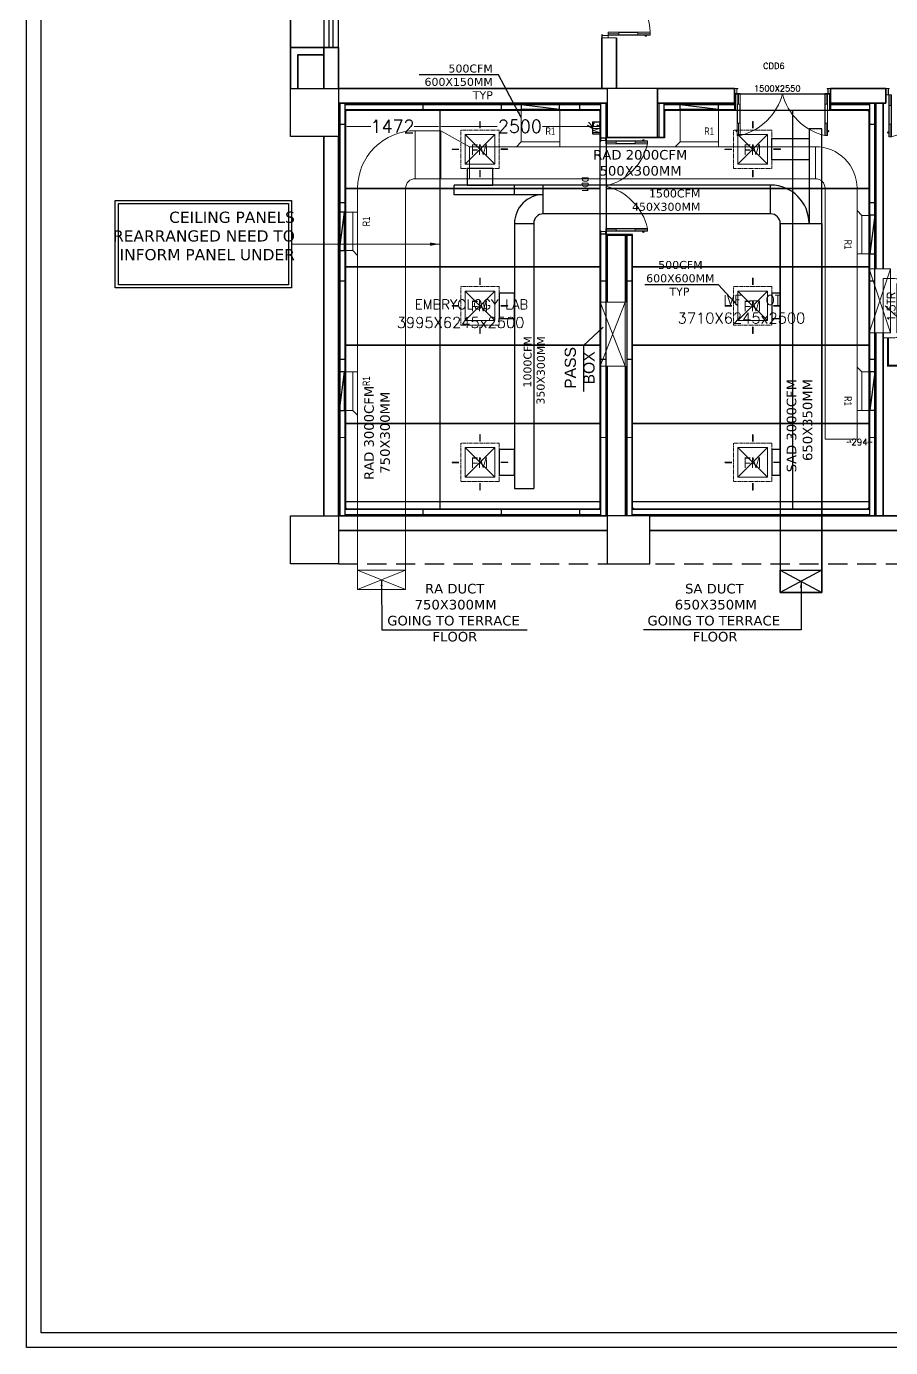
# Model space of a CAD drawing. Extents: x 3550807 to 4078732, y -628171 to -515859.
# Drawn here: x 3926352 to 3939848, y -551399 to -530760 of the extents above; entities that cross this region are included whole.
import ezdxf
from ezdxf.enums import TextEntityAlignment as Align

# ---------------------------------------------------------------- set-up
doc = ezdxf.new("R2010")
doc.units = 0
doc.header["$LTSCALE"] = 6
doc.header["$MEASUREMENT"] = 0
doc.linetypes.add('DASHED', pattern=[0.75, 0.5, -0.25])
doc.linetypes.add('HIDDEN', pattern=[0.375, 0.25, -0.125])
doc.layers.get('0').update_dxf_attribs({"linetype": 'CONTINUOUS'})
doc.layers.get('Defpoints').update_dxf_attribs({"linetype": 'CONTINUOUS'})
for name, color, linetype, lineweight in [('0 Room description', 6, 'CONTINUOUS', 5), ('0 Room Dimensions', 7, 'CONTINUOUS', 0), ('1200 Door', 144, 'CONTINUOUS', 5), ('Ahlada 50mm Ceiling Panels', 191, 'CONTINUOUS', 0), ('Ahlada Coving', 3, 'CONTINUOUS', 0), ('C-Section', 3, 'CONTINUOUS', 9), ('Double Leaf Door', 4, 'CONTINUOUS', 18), ('MEP_HVAC_RA_DUCT', 1, 'CONTINUOUS', 9), ('MEP_HVAC_RA_RAISERS', 3, 'CONTINUOUS', 0), ('Partition-80WP', 7, 'CONTINUOUS', 5), ('Supply Diffusers', 3, 'CONTINUOUS', 0), ('WALL', 10, 'CONTINUOUS', 35), ('WIN', 151, 'CONTINUOUS', 9)]:
    doc.layers.add(name, color=color, linetype=linetype, lineweight=lineweight)
for name, color, linetype in [('80 mm Wall', 5, 'CONTINUOUS'), ('Chajja', 7, 'CONTINUOUS'), ('COL', 5, 'CONTINUOUS'), ('DIM', 7, 'CONTINUOUS'), ('ELE-3M UPS P.SB', 3, 'CONTINUOUS'), ('HVAC_HI-WALL_1.5TR', 5, 'CONTINUOUS'), ('L -  ANGLE', 3, 'CONTINUOUS'), ('MEP_HVAC_DRAIN_PIPE', 7, 'CONTINUOUS'), ('MEP_HVAC_SUPPLY_AIR_DUCT', 3, 'CONTINUOUS'), ('MEP_HVAC_SUPPLY_DIFFUSER', 5, 'CONTINUOUS'), ('MEP_HVAC_TEXT', 7, 'CONTINUOUS'), ('walls', 1, 'CONTINUOUS'), ('Window', 161, 'CONTINUOUS')]:
    doc.layers.add(name, color=color, linetype=linetype)
doc.styles.add('ARIAL', font='arial.ttf')
doc.styles.add('ARIEL', font='sanss___.ttf', dxfattribs={"width": 0.75})
doc.styles.add('ROMAN', font='arial.ttf', dxfattribs={"width": 0.8})
doc.styles.add('ROMANS', font='romans.shx')
doc.styles.add('SIMPLEX', font='SIMPLEX')
doc.styles.get("Standard").update_dxf_attribs({"font": 'SIMPLEX'})
doc.styles.add('VERDANA', font='verdana.ttf')
doc.dimstyles.new('AEPL1', dxfattribs={"dimtxt": 100, "dimasz": 25, "dimexe": 1.25, "dimexo": 50, "dimtad": 0, "dimdec": 0, "dimtxsty": 'ROMANS', "dimcen": 2.5, "dimclrd": 250, "dimclre": 250, "dimadec": 0, "dimazin": 0, "dimtfac": 1, "dimtdec": 0, "dimtmove": 0, "dimatfit": 3, "dimfxl": 0, "dimlwd": 0, "dimlwe": 0, "dimarcsym": 0})
doc.dimstyles.new('TEXT', dxfattribs={"dimscale": 0, "dimtxt": 500, "dimasz": 100, "dimexe": 75, "dimexo": 100, "dimgap": 50, "dimtad": 0, "dimdec": 0, "dimzin": 0, "dimdsep": 46, "dimtxsty": 'ARIAL', "dimblk": 'OBLIQUE', "dimcen": 0.09, "dimdle": 100, "dimclrd": 256, "dimclre": 256, "dimclrt": 6, "dimadec": 0, "dimazin": 0, "dimtfac": 1, "dimtdec": 0, "dimtofl": 0, "dimtmove": 2, "dimatfit": 3, "dimfxl": 0, "dimfrac": 2, "dimtolj": 1, "dimtzin": 0, "dimarcsym": 0})

# ---------------------------------------------------------------- blocks, each defined once
blk = doc.blocks.new('_Oblique')
at = {"color": 0, "linetype": 'ByBlock', "lineweight": -2}
blk.add_line((-0.5, -0.5), (0.5, 0.5), dxfattribs=at)
blk = doc.blocks.new('1500x80')
at = {"layer": 'Double Leaf Door'}
for points in [[(99336, -25418), (99341, -25418), (99341, -25121), (99336, -25121)], [(99380, -25121), (99375, -25121), (99375, -25418), (99380, -25418)], [(100704, -25121), (100709, -25121), (100709, -25418), (100704, -25418)], [(100748, -25418), (100743, -25418), (100743, -25121), (100748, -25121)]]:
    blk.add_hatch(color=6, dxfattribs=at).paths.add_polyline_path(points)
at = {"layer": 'Double Leaf Door', "color": 8}
for p, q in [((99336, -25582), (99336, -24928)), ((99336, -24928), (99380, -24928)), ((99358, -25121), (99358, -24928)), ((99380, -24928), (99380, -25582)), ((100748, -24928), (100704, -24928)), ((100704, -24928), (100704, -25582)), ((100726, -25121), (100726, -24928)), ((100748, -25582), (100748, -24928)), ((99322, -24985), (99322, -25003)), ((99336, -24983), (99324, -24983)), ((99324, -25005), (99336, -25005)), ((99336, -24983), (99336, -25005)), ((100748, -24983), (100760, -24983)), ((100748, -24983), (100748, -25005)), ((100760, -25005), (100748, -25005)), ((100762, -24985), (100762, -25003)), ((99292, -25582), (99292, -25662)), ((99332, -25582), (99292, -25582)), ((99294, -25584), (99294, -25660)), ((99330, -25584), (99294, -25584)), ((99330, -25659), (99330, -25584)), ((99332, -25657), (99332, -25582)), ((99380, -25582), (99336, -25582)), ((99358, -25582), (99358, -25418)), ((100704, -25582), (100748, -25582)), ((100726, -25582), (100726, -25418)), ((100752, -25657), (100752, -25582)), ((100752, -25582), (100792, -25582)), ((100754, -25659), (100754, -25584)), ((100754, -25584), (100790, -25584)), ((100790, -25584), (100790, -25660)), ((100792, -25582), (100792, -25662)), ((99292, -25662), (99332, -25662)), ((99294, -25660), (99332, -25660)), ((99342, -25659), (99330, -25659)), ((99344, -25657), (99332, -25657)), ((99332, -25660), (99342, -25660)), ((99332, -25662), (99344, -25662)), ((99342, -25660), (99342, -25659)), ((99344, -25662), (99344, -25657)), ((100740, -25662), (100740, -25657)), ((100740, -25657), (100752, -25657)), ((100752, -25662), (100740, -25662)), ((100742, -25660), (100742, -25659)), ((100742, -25659), (100754, -25659)), ((100752, -25660), (100742, -25660)), ((100790, -25660), (100752, -25660)), ((100792, -25662), (100752, -25662))]:
    blk.add_line(p, q, dxfattribs=at)
at = {"layer": 'Double Leaf Door', "color": 6}
for p, q in [((99380, -25121), (99336, -25121)), ((99336, -25121), (99336, -25418)), ((99341, -25418), (99341, -25121)), ((99375, -25418), (99375, -25121)), ((99380, -25418), (99380, -25121)), ((100704, -25418), (100704, -25121)), ((100704, -25121), (100748, -25121)), ((100709, -25418), (100709, -25121)), ((100743, -25418), (100743, -25121)), ((100748, -25121), (100748, -25418)), ((99336, -25418), (99380, -25418)), ((100748, -25418), (100704, -25418))]:
    blk.add_line(p, q, dxfattribs=at)
at = {"layer": 'Double Leaf Door', "color": 6, "ltscale": 100}
for p, q in [((99375, -25121), (99375, -25418)), ((100709, -25121), (100709, -25418))]:
    blk.add_line(p, q, dxfattribs=at)
at = {"layer": 'Double Leaf Door', "color": 6}
for points in [[(99336, -25121), (99336, -25418), (99341, -25418), (99341, -25121), (99336, -25121)], [(99380, -25121), (99380, -25418), (99375, -25418), (99375, -25121), (99380, -25121)], [(100704, -25121), (100704, -25418), (100709, -25418), (100709, -25121), (100704, -25121)], [(100748, -25121), (100748, -25418), (100743, -25418), (100743, -25121), (100748, -25121)]]:
    blk.add_lwpolyline(points, dxfattribs=at)
at = {"layer": 'Double Leaf Door', "ltscale": 5000}
for points in [[(99336, -25121), (99336, -25418), (99341, -25418), (99341, -25121), (99336, -25121)], [(100748, -25121), (100748, -25418), (100743, -25418), (100743, -25121), (100748, -25121)]]:
    blk.add_lwpolyline(points, dxfattribs=at)
at = {"layer": 'Double Leaf Door', "color": 8}
for centre, radius, start, end in [((99176, -25796), 892, 13.906, 76.7864), ((100908, -25796), 892, 103.2136, 166.094), ((99322, -24994), 3.72, 90, 270), ((99324, -24985), 1.98, 90, 180), ((99324, -25003), 1.98, 180, 270), ((100760, -24985), 1.98, 0, 90), ((100760, -25003), 1.98, 270, 0), ((100762, -24994), 3.72, 270, 90)]:
    blk.add_arc(centre, radius, start, end, dxfattribs=at)
blk = doc.blocks.new('1500x2100x100 DD')
at = {"layer": 'Double Leaf Door'}
for points in [[(49, 264), (54, 264), (54, 560), (49, 560)], [(93, 560), (88, 560), (88, 264), (93, 264)], [(1407, 560), (1412, 560), (1412, 264), (1407, 264)], [(1451, 264), (1446, 264), (1446, 560), (1451, 560)]]:
    blk.add_hatch(color=6, dxfattribs=at).paths.add_polyline_path(points)
at = {"layer": 'Double Leaf Door', "color": 8}
for p, q in [((35, 697), (35, 679)), ((49, 699), (37, 699)), ((37, 677), (49, 677)), ((49, 100), (49, 754)), ((49, 754), (93, 754)), ((49, 699), (49, 677)), ((71, 560), (71, 754)), ((93, 754), (93, 100)), ((1451, 754), (1407, 754)), ((1407, 754), (1407, 100)), ((1429, 560), (1429, 754)), ((1451, 100), (1451, 754)), ((1451, 699), (1463, 699)), ((1451, 699), (1451, 677)), ((1463, 677), (1451, 677)), ((1465, 697), (1465, 679)), ((71, 100), (71, 264)), ((1429, 100), (1429, 264)), ((5, 100), (5, 0)), ((45, 100), (5, 100)), ((5, 0), (45, 0)), ((7, 98), (7, 2)), ((43, 98), (7, 98)), ((7, 2), (45, 2)), ((43, 3), (43, 98)), ((55, 3), (43, 3)), ((45, 5), (45, 100)), ((57, 5), (45, 5)), ((45, 2), (55, 2)), ((45, 0), (57, 0)), ((93, 100), (49, 100)), ((55, 2), (55, 3)), ((57, 0), (57, 5)), ((1407, 100), (1451, 100)), ((1443, 0), (1443, 5)), ((1443, 5), (1455, 5)), ((1455, 0), (1443, 0)), ((1445, 2), (1445, 3)), ((1445, 3), (1457, 3)), ((1455, 2), (1445, 2)), ((1455, 5), (1455, 100)), ((1455, 100), (1495, 100)), ((1493, 2), (1455, 2)), ((1495, 0), (1455, 0)), ((1457, 3), (1457, 98)), ((1457, 98), (1493, 98)), ((1493, 98), (1493, 2)), ((1495, 100), (1495, 0))]:
    blk.add_line(p, q, dxfattribs=at)
at = {"layer": 'Double Leaf Door', "color": 6}
for p, q in [((93, 560), (49, 560)), ((49, 560), (49, 264)), ((54, 264), (54, 560)), ((88, 264), (88, 560)), ((93, 264), (93, 560)), ((1407, 264), (1407, 560)), ((1407, 560), (1451, 560)), ((1412, 264), (1412, 560)), ((1446, 264), (1446, 560)), ((1451, 560), (1451, 264)), ((49, 264), (93, 264)), ((1451, 264), (1407, 264))]:
    blk.add_line(p, q, dxfattribs=at)
at = {"layer": 'Double Leaf Door', "color": 6, "ltscale": 100}
for p, q in [((88, 560), (88, 264)), ((1412, 560), (1412, 264))]:
    blk.add_line(p, q, dxfattribs=at)
at = {"layer": 'Double Leaf Door', "color": 6}
for points in [[(49, 560), (49, 264), (54, 264), (54, 560), (49, 560)], [(93, 560), (93, 264), (88, 264), (88, 560), (93, 560)], [(1407, 560), (1407, 264), (1412, 264), (1412, 560), (1407, 560)], [(1451, 560), (1451, 264), (1446, 264), (1446, 560), (1451, 560)]]:
    blk.add_lwpolyline(points, dxfattribs=at)
at = {"layer": 'Double Leaf Door', "ltscale": 5000}
for points in [[(49, 560), (49, 264), (54, 264), (54, 560), (49, 560)], [(1451, 560), (1451, 264), (1446, 264), (1446, 560), (1451, 560)]]:
    blk.add_lwpolyline(points, dxfattribs=at)
at = {"layer": 'Double Leaf Door', "color": 8}
for centre, radius, start, end in [((35, 688), 3.72, 90, 270), ((37, 697), 1.98, 90, 180), ((37, 679), 1.98, 180, 270), ((-111, -108), 886, 13.5745, 76.6836), ((1611, -108), 886, 103.3164, 166.4255), ((1463, 697), 1.98, 0, 90), ((1463, 679), 1.98, 270, 0), ((1465, 688), 3.72, 270, 90)]:
    blk.add_arc(centre, radius, start, end, dxfattribs=at)
blk = doc.blocks.new('1800x100')
at = {"layer": 'Double Leaf Door'}
for points in [[(101628, -31395), (101633, -31395), (101633, -31098), (101628, -31098)], [(101672, -31098), (101667, -31098), (101667, -31395), (101672, -31395)], [(103256, -31098), (103261, -31098), (103261, -31395), (103256, -31395)], [(103300, -31395), (103295, -31395), (103295, -31098), (103300, -31098)]]:
    blk.add_hatch(color=6, dxfattribs=at).paths.add_polyline_path(points)
at = {"layer": 'Double Leaf Door', "color": 8}
for p, q in [((101628, -31558), (101628, -30904)), ((101628, -30904), (101672, -30904)), ((101650, -31098), (101650, -30904)), ((101672, -30904), (101672, -31558)), ((103300, -30904), (103256, -30904)), ((103256, -30904), (103256, -31558)), ((103278, -31098), (103278, -30904)), ((103300, -31558), (103300, -30904)), ((101613, -30962), (101613, -30980)), ((101628, -30960), (101615, -30960)), ((101615, -30982), (101628, -30982)), ((101628, -30960), (101628, -30982)), ((103300, -30960), (103312, -30960)), ((103300, -30960), (103300, -30982)), ((103312, -30982), (103300, -30982)), ((103314, -30962), (103314, -30980)), ((101584, -31558), (101584, -31658)), ((101624, -31558), (101584, -31558)), ((101586, -31560), (101586, -31656)), ((101622, -31560), (101586, -31560)), ((101622, -31655), (101622, -31560)), ((101624, -31654), (101624, -31558)), ((101672, -31558), (101628, -31558)), ((101650, -31558), (101650, -31395)), ((103256, -31558), (103300, -31558)), ((103278, -31558), (103278, -31395)), ((103304, -31654), (103304, -31558)), ((103304, -31558), (103344, -31558)), ((103306, -31655), (103306, -31560)), ((103306, -31560), (103342, -31560)), ((103342, -31560), (103342, -31656)), ((103344, -31558), (103344, -31658)), ((101584, -31658), (101624, -31658)), ((101586, -31656), (101624, -31656)), ((101634, -31655), (101622, -31655)), ((101636, -31654), (101624, -31654)), ((101624, -31656), (101634, -31656)), ((101624, -31658), (101636, -31658)), ((101634, -31656), (101634, -31655)), ((101636, -31658), (101636, -31654)), ((103292, -31658), (103292, -31654)), ((103292, -31654), (103304, -31654)), ((103304, -31658), (103292, -31658)), ((103294, -31656), (103294, -31655)), ((103294, -31655), (103306, -31655)), ((103304, -31656), (103294, -31656)), ((103342, -31656), (103304, -31656)), ((103344, -31658), (103304, -31658))]:
    blk.add_line(p, q, dxfattribs=at)
at = {"layer": 'Double Leaf Door', "color": 6}
for p, q in [((101672, -31098), (101628, -31098)), ((101628, -31098), (101628, -31395)), ((101633, -31395), (101633, -31098)), ((101667, -31395), (101667, -31098)), ((101672, -31395), (101672, -31098)), ((103256, -31395), (103256, -31098)), ((103256, -31098), (103300, -31098)), ((103261, -31395), (103261, -31098)), ((103295, -31395), (103295, -31098)), ((103300, -31098), (103300, -31395)), ((101628, -31395), (101672, -31395)), ((103300, -31395), (103256, -31395))]:
    blk.add_line(p, q, dxfattribs=at)
at = {"layer": 'Double Leaf Door', "color": 6, "ltscale": 100}
for p, q in [((101667, -31098), (101667, -31395)), ((103261, -31098), (103261, -31395))]:
    blk.add_line(p, q, dxfattribs=at)
at = {"layer": 'Double Leaf Door', "color": 6}
for points in [[(101628, -31098), (101628, -31395), (101633, -31395), (101633, -31098), (101628, -31098)], [(101672, -31098), (101672, -31395), (101667, -31395), (101667, -31098), (101672, -31098)], [(103256, -31098), (103256, -31395), (103261, -31395), (103261, -31098), (103256, -31098)], [(103300, -31098), (103300, -31395), (103295, -31395), (103295, -31098), (103300, -31098)]]:
    blk.add_lwpolyline(points, dxfattribs=at)
at = {"layer": 'Double Leaf Door', "ltscale": 5000}
for points in [[(101628, -31098), (101628, -31395), (101633, -31395), (101633, -31098), (101628, -31098)], [(103300, -31098), (103300, -31395), (103295, -31395), (103295, -31098), (103300, -31098)]]:
    blk.add_lwpolyline(points, dxfattribs=at)
at = {"layer": 'Double Leaf Door', "color": 8}
for centre, radius, start, end in [((101602, -31796), 894, 15.3848, 85.5115), ((103269, -31727), 822, 90.8957, 168.2081), ((101613, -30971), 3.72, 90, 270), ((101615, -30962), 1.98, 90, 180), ((101615, -30980), 1.98, 180, 270), ((103312, -30962), 1.98, 0, 90), ((103312, -30980), 1.98, 270, 0), ((103314, -30971), 3.72, 270, 90)]:
    blk.add_arc(centre, radius, start, end, dxfattribs=at)
blk = doc.blocks.new('A010004 Mezz.F. Layout Plan$0$b & c')
at = {"layer": 'Ahlada Coving', "color": 3}
for p, q in [((-4, 41), (-6, 42)), ((-3, 8), (-4, 8)), ((-4, 8), (-3, 6)), ((5, 15), (-3, 8)), ((-3, 6), (6, 14)), ((9, 11), (0, 3)), ((0, 3), (2, 2)), ((2, 3), (10, 11)), ((2, 2), (2, 3)), ((37, 0), (35, 2))]:
    blk.add_line(p, q, dxfattribs=at)
blk.add_lwpolyline([(-6, 31), (-6, 6), (0, 0), (25, 0), (23, 2), (13, 2), (4, 4), (4, 2), (1, 2), (-4, 6), (-4, 9), (-1, 9), (-4, 19), (-4, 28), (-6, 31)], dxfattribs=at)
for radius, start, end in [(44, 181.9548, 220.5976), (42.5, 184.1661, 265.906), (44, 222.2286, 227.7746), (44, 229.4056, 268.1119)]:
    blk.add_arc((38, 44), radius, start, end, dxfattribs=at)
blk = doc.blocks.new('C-Section 30x51x30')
at = {"layer": 'C-Section', "ltscale": 0.1}
for p, q in [((-2169654, 1002325), (-2169653, 1002325)), ((-2169654, 1002294), (-2169654, 1002325)), ((-2168749, 1002294), (-2169654, 1002294)), ((-2169653, 1002325), (-2169653, 1002295)), ((-2169653, 1002295), (-2168750, 1002295)), ((-2168750, 1002295), (-2168750, 1002325)), ((-2168750, 1002325), (-2168749, 1002325)), ((-2168749, 1002325), (-2168749, 1002294))]:
    blk.add_line(p, q, dxfattribs=at)
blk = doc.blocks.new('C SECTION')
at = {"layer": 'C-Section'}
for p, q in [((3564373, -608564), (3564778, -608564)), ((3564373, -608564), (3564373, -608595)), ((3564373, -608595), (3564374, -608595)), ((3564374, -608565), (3564777, -608565)), ((3564374, -608565), (3564374, -608595)), ((3564777, -608565), (3564777, -608595)), ((3564777, -608595), (3564778, -608595)), ((3564778, -608564), (3564778, -608595))]:
    blk.add_line(p, q, dxfattribs=at)
blk = doc.blocks.new('L- ANGLE')
at = {"layer": 'L -  ANGLE'}
for p, q in [((3565752, -606801), (3565752, -607110)), ((3565752, -606801), (3565753, -606801)), ((3565753, -606801), (3565753, -607111)), ((3565752, -607110), (3565723, -607110)), ((3565723, -607110), (3565723, -607111)), ((3565753, -607111), (3565723, -607111))]:
    blk.add_line(p, q, dxfattribs=at)
blk = doc.blocks.new('*D168')
at = {"color": 250, "linetype": 'ByBlock', "lineweight": 0, "transparency": 16777216}
for p, q in [((-27435, 5513), (-27435, 5561)), ((-25963, 5513), (-25963, 5561))]:
    blk.add_line(p, q, dxfattribs=at)
at = {"color": 8, "linetype": 'ByBlock', "lineweight": 0, "transparency": 16777216}
for p, q in [((-27410, 5563), (-27038, 5563)), ((-25988, 5563), (-26360, 5563))]:
    blk.add_line(p, q, dxfattribs=at)
at = {"color": 8, "linetype": 'ByBlock', "transparency": 16777216}
for points in [[(-27410, 5567), (-27410, 5558), (-27435, 5563)], [(-25988, 5567), (-25988, 5558), (-25963, 5563)]]:
    blk.add_solid(points, dxfattribs=at)
at = {"layer": 'Defpoints', "color": 0, "linetype": 'ByBlock', "transparency": 16777216}
for p in [(-27435, 5563), (-25963, 5563), (-25963, 5563)]:
    blk.add_point(p, dxfattribs=at)
at = {"color": 0, "linetype": 'ByBlock', "transparency": 16777216, "insert": (-26699, 5563), "char_height": 100, "attachment_point": 5, "style": 'ROMANS'}
blk.add_mtext('{\\H2x;1472}', dxfattribs=at)
blk = doc.blocks.new('*D169')
at = {"color": 250, "linetype": 'ByBlock', "lineweight": 0, "transparency": 16777216}
for p, q in [((-25960, 5613), (-25960, 5564)), ((-23460, 5613), (-23460, 5564))]:
    blk.add_line(p, q, dxfattribs=at)
at = {"color": 8, "linetype": 'ByBlock', "lineweight": 0, "transparency": 16777216}
for p, q in [((-25935, 5563), (-25063, 5563)), ((-23485, 5563), (-24357, 5563))]:
    blk.add_line(p, q, dxfattribs=at)
at = {"color": 8, "linetype": 'ByBlock', "transparency": 16777216}
for points in [[(-25935, 5567), (-25935, 5559), (-25960, 5563)], [(-23485, 5567), (-23485, 5559), (-23460, 5563)]]:
    blk.add_solid(points, dxfattribs=at)
at = {"layer": 'Defpoints', "color": 0, "linetype": 'ByBlock', "transparency": 16777216}
for p in [(-25960, 5563), (-23460, 5563), (-23460, 5563)]:
    blk.add_point(p, dxfattribs=at)
at = {"color": 0, "linetype": 'ByBlock', "transparency": 16777216, "insert": (-24710, 5563), "char_height": 100, "attachment_point": 5, "style": 'ROMANS'}
blk.add_mtext('{\\H2x;2500}', dxfattribs=at)
blk = doc.blocks.new('FM3')
at = {"layer": 'Supply Diffusers'}
for p, q in [((235, -235), (-235, 235)), ((-235, -235), (235, 235))]:
    blk.add_line(p, q, dxfattribs=at)
at = {"layer": 'Supply Diffusers', "color": 7}
for points in [[(1, 451, 0, 150, 0), (1, 391, 25, 25, 0), (1, 330, 25, 25, 0)], [(-451, -1, 0, 150, 0), (-391, -1, 25, 25, 0), (-330, -1, 25, 25, 0)], [(451, 1, 0, 150, 0), (390, 1, 25, 25, 0), (330, 1, 25, 25, 0)], [(1, -451, 0, 150, 0), (1, -390, 25, 25, 0), (1, -330, 25, 25, 0)]]:
    blk.add_lwpolyline(points, format="xyseb", dxfattribs=at)
at = {"layer": 'Supply Diffusers', "linetype": 'DASHED', "ltscale": 5}
blk.add_lwpolyline([(-305, -305), (305, -305), (305, 305), (-305, 305)], close=True, dxfattribs=at)
at = {"layer": 'Supply Diffusers'}
blk.add_lwpolyline([(-235, -235), (235, -235), (235, 235), (-235, 235)], close=True, dxfattribs=at)
at = {"layer": 'Supply Diffusers', "style": 'ROMAN', "width": 0.8}
blk.add_text('FM', height=170, dxfattribs=at).set_placement((-144, -90))
blk = doc.blocks.new('SA DIFFUSER 600X600MM')
at = {"layer": 'Supply Diffusers', "color": 1, "xscale": 0.9836065573758823, "yscale": 0.9836065573758823, "zscale": 0.9836065573758823}
blk.add_blockref('FM3', (1302830, -127949, 14385), dxfattribs=at)
blk = doc.blocks.new('RAISER 400X400MM')
at = {"layer": 'MEP_HVAC_RA_RAISERS', "lineweight": 25}
blk.add_line((2003785, 80177), (2004185, 80127), dxfattribs=at)
blk.add_lwpolyline([(2004185, 80177), (2003785, 80177), (2003785, 80127), (2004185, 80127)], close=True, dxfattribs=at)
blk.add_lwpolyline([(2003985, 80106, 0, 44.3, 0), (2003985, 80054, 0, 0, 0), (2003985, 79970, 0, 0, 0), (2004052, 79970, 0, 0, 0), (2003869, 79927, 0, 0, 0), (2003970, 79927, 0, 0, 0), (2003970, 79863, 0, 0, 0)], format="xyseb", dxfattribs=at)
at = {"layer": 'MEP_HVAC_RA_RAISERS', "lineweight": 25, "insert": (2004038, 79937), "char_height": 75, "width": 116.1, "attachment_point": 1, "style": 'ARIEL'}
blk.add_mtext('R1', dxfattribs=at)
blk = doc.blocks.new('3M UPS SB')
at = {"layer": 'ELE-3M UPS P.SB', "color": 3}
for p, q in [((-134, 160), (-69, 265)), ((-240, 160), (-240, 0)), ((0, 160), (-240, 160)), ((-88, 160), (-3, 245)), ((0, 160), (0, 0))]:
    blk.add_line(p, q, dxfattribs=at)
blk.add_text('3M', height=120, rotation=180, dxfattribs=at).set_placement((-6, 143))
blk = doc.blocks.new('*D166')
at = {"layer": 'Defpoints', "color": 0, "linetype": 'ByBlock', "transparency": 16777216}
for p in [(3939216, -537271), (3939509, -537254), (3939509, -537271)]:
    blk.add_point(p, dxfattribs=at)
at = {"layer": 'L -  ANGLE', "color": 250, "linetype": 'ByBlock', "lineweight": 0, "transparency": 16777216}
for p, q in [((3939216, -537221), (3939216, -537253)), ((3939509, -537221), (3939509, -537253)), ((3939191, -537254), (3939166, -537254)), ((3939216, -537254), (3939231, -537254)), ((3939509, -537254), (3939494, -537254)), ((3939534, -537254), (3939559, -537254))]:
    blk.add_line(p, q, dxfattribs=at)
at = {"layer": 'L -  ANGLE', "color": 250, "linetype": 'ByBlock', "transparency": 16777216}
for points in [[(3939191, -537258), (3939191, -537250), (3939216, -537254)], [(3939534, -537250), (3939534, -537258), (3939509, -537254)]]:
    blk.add_solid(points, dxfattribs=at)
at = {"layer": 'L -  ANGLE', "color": 0, "linetype": 'ByBlock', "transparency": 16777216, "insert": (3939363, -537254), "char_height": 100, "attachment_point": 5, "style": 'ROMANS'}
blk.add_mtext('294', dxfattribs=at)
blk = doc.blocks.new('HI WALL SPLIT AC UNIT 1.5TR')
at = {"layer": 'HVAC_HI-WALL_1.5TR', "color": 5, "lineweight": 5}
for p, q in [((1295076, -129963), (1295847, -129963)), ((1294997, -130221), (1294997, -130042)), ((1294997, -130221), (1295926, -130221)), ((1295926, -130221), (1295926, -130042))]:
    blk.add_line(p, q, dxfattribs=at)
at = {"layer": 'HVAC_HI-WALL_1.5TR', "color": 8, "lineweight": 5}
for p, q in [((1295076, -129970), (1295847, -129970)), ((1295076, -129979), (1295847, -129979)), ((1295076, -129988), (1295847, -129988)), ((1295076, -130000), (1295847, -130000)), ((1295076, -130009), (1295847, -130009))]:
    blk.add_line(p, q, dxfattribs=at)
at = {"layer": 'HVAC_HI-WALL_1.5TR', "color": 7, "lineweight": 5}
for p, q in [((1295285, -129882), (1295363, -129952)), ((1295595, -129882), (1295517, -129952))]:
    blk.add_line(p, q, dxfattribs=at)
at = {"layer": 'HVAC_HI-WALL_1.5TR', "color": 5, "lineweight": 5}
for centre, start, end in [((1295076, -130042), 90, 180), ((1295847, -130042), 0, 90)]:
    blk.add_arc(centre, 78.8, start, end, dxfattribs=at)
at = {"layer": 'HVAC_HI-WALL_1.5TR', "color": 7, "lineweight": 5}
for points in [[(1295304, -129864), (1295266, -129901), (1295176, -129769)], [(1295576, -129864), (1295614, -129901), (1295704, -129769)]]:
    blk.add_solid(points, dxfattribs=at)
blk = doc.blocks.new('1232')
at = {"layer": '80 mm Wall', "ltscale": 500}
for p, q in [((-27525, 5925.2), (-27525, -519.8)), ((-27445, 5925.2), (-27445, -519.8)), ((-27445, 5905.2), (-23450, 5905.2)), ((-27445, 5825.2), (-23450, 5825.2)), ((-23450, 5925.2), (-23450, 5380.2)), ((-23370, 5925.2), (-23370, 5380.2)), ((-22540, 5925.2), (-22540, 5395.2)), ((-22460, 5925.2), (-22460, 5395.2)), ((-22460, 5905.2), (-21360, 5905.2)), ((-22460, 5825.2), (-21360, 5825.2)), ((-21360, 5905.2), (-21360, 5825.2)), ((-19860, 5905.2), (-19250, 5905.2)), ((-19860, 5825.2), (-19250, 5825.2)), ((-19250, 5925.2), (-19250, -519.8)), ((-19170, 5925.2), (-19170, -519.8)), ((-22540, 5395.2), (-22460, 5395.2)), ((-23450, 3880.2), (-23450, -519.8)), ((-23370, 3880.2), (-23370, -519.8)), ((-23040, 3865.2), (-23040, -519.8)), ((-22960, 3865.2), (-22960, -519.8)), ((-27445, -419.8), (-23450, -419.8)), ((-27445, -499.8), (-23450, -499.8)), ((-22960, -419.8), (-19250, -419.8)), ((-22960, -499.8), (-19250, -499.8))]:
    blk.add_line(p, q, dxfattribs=at)
at = {"layer": '80 mm Wall', "color": 8, "ltscale": 500}
for p, q in [((-19860, 5905.2), (-19860, 5825.2)), ((-23370, 5380.2), (-23450, 5380.2)), ((-23370, 3880.2), (-23450, 3880.2)), ((-23040, 3865.2), (-22960, 3865.2))]:
    blk.add_line(p, q, dxfattribs=at)
at = {"layer": 'Ahlada 50mm Ceiling Panels', "linetype": 'ByBlock', "lineweight": -2}
for p, q in [((-21350, 6065.2), (-21350, 5818.2)), ((-19870, 6065.2), (-21350, 6065.2)), ((-27435, 5815.2), (-23460, 5815.2)), ((-27435, 5815.2), (-27435, -409.8)), ((-25963, 5815.2), (-25963, -409.8)), ((-25960, 5815.2), (-25960, -409.8)), ((-23460, 5815.2), (-23460, -409.8)), ((-22450, 5815.2), (-19260, 5815.2)), ((-22450, 5815.2), (-22450, 5385.2)), ((-21350, 5818.2), (-19870, 5818.2)), ((-20450.5, -409.8), (-20450.5, 5815.2)), ((-20447.5, -409.8), (-20447.5, 5815.2)), ((-19260, 5815.2), (-19260, -409.8)), ((-22450, 5385.2), (-23360, 5385.2)), ((-27435, 4595.2), (-23460, 4595.2)), ((-27435, 4592.2), (-23460, 4592.2)), ((-23360, 4595.2), (-19260, 4595.2)), ((-23360, 4592.2), (-19260, 4592.2)), ((-22950, -409.8), (-22950, 3875.2)), ((-27435, 3372.2), (-23460, 3372.2)), ((-27435, 3369.2), (-23460, 3369.2)), ((-22950, 3372.2), (-19260, 3372.2)), ((-22950, 3369.2), (-19260, 3369.2)), ((-27435, 2149.2), (-23460, 2149.2)), ((-27435, 2146.2), (-23460, 2146.2)), ((-22950, 2149.2), (-19260, 2149.2)), ((-22950, 2146.2), (-19260, 2146.2)), ((-27435, 926.2), (-23460, 926.2)), ((-27435, 923.2), (-23460, 923.2)), ((-22950, 926.2), (-19260, 926.2)), ((-22950, 923.2), (-19260, 923.2)), ((-27435, -296.8), (-23460, -296.8)), ((-27435, -299.8), (-23460, -299.8)), ((-27435, -409.8), (-23460, -409.8)), ((-22950, -296.8), (-19260, -296.8)), ((-22950, -299.8), (-19260, -299.8)), ((-22950, -409.8), (-19260, -409.8))]:
    blk.add_line(p, q, dxfattribs=at)
at = {"layer": 'Ahlada 50mm Ceiling Panels', "color": 8, "linetype": 'ByBlock', "lineweight": -2}
for p, q in [((-19870, 5818.2), (-19870, 6065.2)), ((-23360, 3875.2), (-23360, 5385.2)), ((-22950, 3875.2), (-23360, 3875.2))]:
    blk.add_line(p, q, dxfattribs=at)
at = {"layer": 'Chajja', "color": 8, "linetype": 'HIDDEN', "ltscale": 200}
blk.add_line((-27545, -1269.8), (-5030, -1269.8), dxfattribs=at)
at = {"layer": 'COL', "color": 8}
for points in [[(-28295, 6155.2), (-27545, 6155.2), (-27545, 5405.2), (-28295, 5405.2)], [(-28295, -519.8), (-27545, -519.8), (-27545, -1269.8), (-28295, -1269.8)], [(-23350, -1269.8), (-22680, -1269.8), (-22680, -519.8), (-23350, -519.8)]]:
    blk.add_lwpolyline(points, close=True, dxfattribs=at)
at = {"layer": 'COL'}
blk.add_lwpolyline([(-23350, 5395.2), (-22560, 5395.2), (-22560, 6155.2), (-23350, 6155.2)], close=True, dxfattribs=at)
at = {"layer": 'Partition-80WP', "ltscale": 0.5}
for p, q in [((-26225, 5915.1, -92016.4), (-26225, 5819.8, -92016.4)), ((-26222, 5915.1, -92016.4), (-26222, 5819.8, -92016.4)), ((-25002, 5915.1, -92016.4), (-25002, 5819.8, -92016.4)), ((-24999, 5915.1, -92016.4), (-24999, 5819.8, -92016.4)), ((-23779, 5915.1, -92016.4), (-23779, 5819.8, -92016.4)), ((-23776, 5915.1, -92016.4), (-23776, 5819.8, -92016.4)), ((-27436, 5595.3, -92016.4), (-27531.3, 5595.3, -92016.4)), ((-27436, 5592.3, -92016.4), (-27531.3, 5592.3, -92016.4)), ((-27436, 4372.3, -92016.4), (-27531.3, 4372.3, -92016.4)), ((-27436, 4369.3, -92016.4), (-27531.3, 4369.3, -92016.4)), ((-19161, 4372.3, -92016.4), (-19256.3, 4372.3, -92016.4)), ((-19161, 4369.3, -92016.4), (-19256.3, 4369.3, -92016.4)), ((-27436, 3149.3, -92016.4), (-27531.3, 3149.3, -92016.4)), ((-27436, 3146.3, -92016.4), (-27531.3, 3146.3, -92016.4)), ((-23361, 3149.3, -92016.4), (-23456.3, 3149.3, -92016.4)), ((-23361, 3146.3, -92016.4), (-23456.3, 3146.3, -92016.4)), ((-22951, 3149.3, -92016.4), (-23046.3, 3149.3, -92016.4)), ((-22951, 3146.3, -92016.4), (-23046.3, 3146.3, -92016.4)), ((-19161, 3149.3, -92016.4), (-19256.3, 3149.3, -92016.4)), ((-19161, 3146.3, -92016.4), (-19256.3, 3146.3, -92016.4)), ((-27436, 1926.3, -92016.4), (-27531.3, 1926.3, -92016.4)), ((-27436, 1923.3, -92016.4), (-27531.3, 1923.3, -92016.4)), ((-23361, 1926.3, -92016.4), (-23456.3, 1926.3, -92016.4)), ((-23361, 1923.3, -92016.4), (-23456.3, 1923.3, -92016.4)), ((-22951, 1926.3, -92016.4), (-23046.3, 1926.3, -92016.4)), ((-22951, 1923.3, -92016.4), (-23046.3, 1923.3, -92016.4)), ((-19161, 1926.3, -92016.4), (-19256.3, 1926.3, -92016.4)), ((-19161, 1923.3, -92016.4), (-19256.3, 1923.3, -92016.4)), ((-27436, 703.3, -92016.4), (-27531.3, 703.3, -92016.4)), ((-27436, 700.3, -92016.4), (-27531.3, 700.3, -92016.4)), ((-23361, 703.3, -92016.4), (-23456.3, 703.3, -92016.4)), ((-23361, 700.3, -92016.4), (-23456.3, 700.3, -92016.4)), ((-22951, 703.3, -92016.4), (-23046.3, 703.3, -92016.4)), ((-22951, 700.3, -92016.4), (-23046.3, 700.3, -92016.4)), ((-19161, 703.3, -92016.4), (-19256.3, 703.3, -92016.4)), ((-19161, 700.3, -92016.4), (-19256.3, 700.3, -92016.4)), ((-26225, -409.9, -92016.4), (-26225, -505.2, -92016.4)), ((-26222, -409.9, -92016.4), (-26222, -505.2, -92016.4)), ((-25002, -409.9, -92016.4), (-25002, -505.2, -92016.4)), ((-24999, -409.9, -92016.4), (-24999, -505.2, -92016.4)), ((-23779, -409.9, -92016.4), (-23779, -505.2, -92016.4)), ((-23776, -409.9, -92016.4), (-23776, -505.2, -92016.4))]:
    blk.add_line(p, q, dxfattribs=at)
at = {"layer": 'Partition-80WP', "color": 8, "ltscale": 0.5}
for p, q in [((-19161, 5595.3, -92016.4), (-19256.3, 5595.3, -92016.4)), ((-19161, 5592.3, -92016.4), (-19256.3, 5592.3, -92016.4)), ((-23361, 5383.2), (-23456.3, 5383.2)), ((-23361, 5380.2), (-23456.3, 5380.2)), ((-23361, 3880.2), (-23456.3, 3880.2)), ((-23361, 3877.2), (-23456.3, 3877.2))]:
    blk.add_line(p, q, dxfattribs=at)
at = {"layer": 'WALL', "color": 8, "linetype": 'ByBlock'}
for p, q in [((-28295, 8595.2), (-28295, 6795.2)), ((-23430, 6155.2), (-23430, 6944.7)), ((-23200, 6155.2), (-23200, 6944.7)), ((-27775, 6795.2), (-27775, 6155.2)), ((-27545, 6795.2), (-27545, 6155.2)), ((-27545, 6155.2), (-23350, 6155.2)), ((-22560, 5925.2), (-22560, 6155.2)), ((-22560, 6155.2), (-21360, 6155.2)), ((-21360, 5925.2), (-21360, 6155.2)), ((-19860, 5925.2), (-19860, 6155.2)), ((-19860, 6155.2), (-18995, 6155.2)), ((-18995, 6155.2), (-18995, 5925.2)), ((-27545, 5925.2), (-23350, 5925.2)), ((-22560, 5925.2), (-21360, 5925.2)), ((-19860, 5925.2), (-18995, 5925.2)), ((-19150, 5925.2), (-19150, 3337.7)), ((-19035, 5925.2), (-19035, 3337.7)), ((-27775, 5405.2), (-27775, -519.8)), ((-27775, 5405.2), (-27775, -519.8)), ((-27545, 5405.2), (-27545, -519.8)), ((-27545, 5405.2), (-27545, -519.8)), ((-23350, 3865.2), (-23350, 2817.7)), ((-23350, 3865.2), (-23060, 3865.2)), ((-23060, 3865.2), (-23060, 2817.7)), ((-19150, 2337.7), (-19150, -519.8)), ((-19035, 2337.7), (-19035, -519.8)), ((-23350, 1817.7), (-23350, -519.8)), ((-23060, 1817.7), (-23060, -519.8)), ((-27545, -519.8), (-23350, -519.8)), ((-22680, -519.8), (-17505, -519.8)), ((-27545, -749.8), (-23350, -749.8)), ((-22680, -749.8), (-17505, -749.8))]:
    blk.add_line(p, q, dxfattribs=at)
at = {"layer": 'WALL', "color": 8, "lineweight": 0}
blk.add_line((-23430, 6944.7), (-23200, 6944.7), dxfattribs=at)
at = {"layer": 'WALL', "color": 8, "linetype": 'ByBlock'}
for points in [[(-28295, 6155.2), (-28295, 6795.2), (-27775, 6795.2)], [(-28180, 6155.2), (-28180, 6680.2), (-27775, 6680.2)]]:
    blk.add_lwpolyline(points, dxfattribs=at)
at = {"layer": 'walls', "color": 8, "linetype": 'Continuous'}
blk.add_line((-27545, 6795.2), (-27775, 6795.2), dxfattribs=at)
at = {"layer": 'WIN', "color": 8, "linetype": 'Continuous'}
for p, q in [((-18924.8, 2337.7), (-19254.8, 3337.7)), ((-19254.8, 2337.7), (-18924.8, 3337.7)), ((-23067.5, 1817.7), (-23457.5, 2817.7)), ((-23457.5, 1817.7), (-23067.5, 2817.7))]:
    blk.add_line(p, q, dxfattribs=at)
at = {"layer": 'WIN', "linetype": 'Continuous'}
for points in [[(-19254.8, 2337.7), (-18924.8, 2337.7), (-18924.8, 3337.7), (-19254.8, 3337.7)], [(-23457.5, 1817.7), (-23067.5, 1817.7), (-23067.5, 2817.7), (-23457.5, 2817.7)]]:
    blk.add_lwpolyline(points, close=True, dxfattribs=at)
at = {"layer": 'Window', "color": 8, "linetype": 'Continuous', "elevation": 0}
for points in [[(-27775, 6795.2), (-27545, 6795.2), (-27545, 8595.2), (-27775, 8595.2)], [(-27695, 6795.2), (-27625, 6795.2), (-27625, 8595.2), (-27695, 8595.2)]]:
    blk.add_lwpolyline(points, close=True, dxfattribs=at)
at = {"layer": 'Ahlada Coving', "ltscale": 500, "yscale": 1.418185559101401, "zscale": 1.418185559101401, "rotation": 180}
for p, xscale in [((-27437, 5825.2), -1.418185559101401), ((-23458, 5825.2), 1.418185559101401), ((-22453, 5825.2), -1.418185559101401), ((-19258, 5825.2), 1.418185559101401)]:
    blk.add_blockref('A010004 Mezz.F. Layout Plan$0$b & c', p, dxfattribs=dict(at, xscale=xscale))
at = {"layer": 'Ahlada Coving', "ltscale": 500, "yscale": 1.418185559101401, "zscale": 1.418185559101401}
for p, xscale in [((-27437, -419.8), 1.418185559101401), ((-23458, -419.8), -1.418185559101401), ((-22952, -419.8), 1.418185559101401), ((-19258, -419.8), -1.418185559101401)]:
    blk.add_blockref('A010004 Mezz.F. Layout Plan$0$b & c', p, dxfattribs=dict(at, xscale=xscale))
at = {"layer": 'C-Section'}
blk.add_blockref('C-Section 30x51x30', (2146291.6, -996902.9), dxfattribs=at)
at = {"layer": 'C-Section', "color": 8}
blk.add_blockref('C SECTION', (-3587736, 612433.4), dxfattribs=at)
at = {"layer": 'Double Leaf Door', "color": 8}
for name, p, rotation in [('1800x100', (8228.5, 110288.4), 270), ('1500x80', (79432, -19506.7), 180), ('1500x80', (2211.8, 104672.2), 270)]:
    blk.add_blockref(name, p, dxfattribs=dict(at, rotation=rotation))
at = {"layer": 'Double Leaf Door', "color": 8, "xscale": -1, "rotation": 180}
blk.add_blockref('1500x2100x100 DD', (-19000, 6155.2), dxfattribs=at)
at = {"layer": 'L -  ANGLE'}
blk.add_blockref('L- ANGLE', (-3587110, 612933.4), dxfattribs=at)
at = {"layer": 'L -  ANGLE', "color": 8, "xscale": -1}
blk.add_blockref('L- ANGLE', (3545890, 612933.4), dxfattribs=at)
at = {"layer": '0 Room description', "color": 8, "style": 'SIMPLEX'}
for s, p in [('IVF - OT', (-21078.7, 2850, -1610551)), ('EMBRYOLOGY LAB', (-25465.6, 2781.1, -1610551))]:
    blk.add_text(s, height=150, dxfattribs=at).set_placement(p, align=Align.MIDDLE)
at = {"layer": '0 Room Dimensions', "color": 8, "lineweight": 0, "style": 'SIMPLEX'}
for s, p in [('3995X6245x2500', (-26634.1, 2414.4, 241159.2)), ('3710X6245x2500', (-22247.3, 2483.3, 241159.2))]:
    blk.add_text(s, height=168, dxfattribs=at).set_placement(p)
at = {"layer": '1200 Door', "color": 8, "linetype": 'ByBlock', "style": 'ROMANS'}
for s, p in [('CDD6', (-20912, 6460.3, -35804.4)), ('1500X2550', (-21054.3, 6108.1, -35804.4))]:
    blk.add_text(s, height=94.18, dxfattribs=at).set_placement(p)
blk.add_text('DD1', height=94.18, rotation=270, dxfattribs=at).set_placement((-23736.3, 4777, -35804.4))
at = {"layer": 'DIM', "color": 8, "linetype": 'Continuous', "insert": (-23776.4, 1789.5, -101230.8), "char_height": 175, "width": 1149.25, "attachment_point": 5, "rotation": 90, "style": 'ARIAL'}
blk.add_mtext('PASS BOX', dxfattribs=at)
at = {"color": 8, "linetype": 'ByBlock'}
for base, p1, p2, picture, middle in [((-25963, 5562.6), (-27435, 5563.1), (-25963, 5563.1), '*D168', (-26699, 5562.6)), ((-23460, 5563.1), (-25960, 5563.1), (-23460, 5562.6), '*D169', (-24710, 5563.1))]:
    dim = blk.add_linear_dim(base=base, p1=p1, p2=p2, text='{\\H2x;<>}', dimstyle='AEPL1', override={"dimclrd": 8, "dimtmove": 1}, dxfattribs=at)
    dim.commit()
    dim.dimension.update_dxf_attribs({"geometry": picture, "text_midpoint": middle})
at = {"layer": 'WIN', "color": 8, "linetype": 'Continuous'}
for points in [[(-19006.3, 2760.3), (-18694.8, 2471.8), (-18694.8, 1754)], [(-23407.6, 2426.5, -101230.8), (-23719.1, 2138, -101230.8), (-23719.1, 1420.2, -101230.8)]]:
    blk.add_leader(points, dimstyle='TEXT', override={"dimscale": 1, "dimtxt": 200, "dimasz": 50, "dimfxl": 0.18}, dxfattribs=at)

msp = doc.modelspace()

# ---------------------------------------------------------------- linework, layer by layer
for points in [[(3971433.7, -519387.1), (3971433.7, -551398.5), (3926352.5, -551398.5), (3926352.5, -519387.1)], [(3971201.8, -519618.9), (3971201.8, -551166.7), (3926584.3, -551166.7), (3926584.3, -519618.9)]]:
    msp.add_lwpolyline(points, close=True)
at = {"linetype": 'ByBlock'}
for points in [[(3927738.6, -533478.8), (3930494.5, -533478.8), (3930494.5, -534844.4), (3927738.6, -534844.4)], [(3927788.6, -533528.8), (3930444.5, -533528.8), (3930444.5, -534794.4), (3927788.6, -534794.4)]]:
    msp.add_lwpolyline(points, close=True, dxfattribs=at)
at = {"layer": 'MEP_HVAC_DRAIN_PIPE', "linetype": 'ByBlock', "const_width": 30}
msp.add_lwpolyline([(3939806, -535625.8), (3939806, -536061.1), (3943882.2, -536061.1), (3943882.2, -538252.5), (3944144.3, -538252.5)], dxfattribs=at)
at = {"layer": 'MEP_HVAC_RA_DUCT', "linetype": 'ByBlock'}
for points, elevation in [([(3934080.4, -532053.8), (3934080.4, -532563.8)], 0), ([(3934680.4, -532053.8), (3934680.4, -532638.8)], 0), ([(3938824.4, -537207.8), (3938824.4, -533288.8)], -14384.8), ([(3939324.4, -537207.8), (3939324.4, -533288.8)], -14384.8), ([(3939324.4, -534311.6), (3939399.4, -534311.6), (3939399.4, -533711.6), (3939324.4, -533636.6)], -14384.8), ([(3939324.4, -536757.6), (3939399.4, -536757.6), (3939399.4, -536157.6), (3939324.4, -536082.6)], -14384.8), ([(3932274.5, -538633.8), (3932274.5, -536497.7)], -14384.8), ([(3939324.4, -537207.8), (3938824.4, -537207.8)], -14384.8), ([(3931524.5, -539253.8), (3932274.5, -539553.8)], -14384.8), ([(3932274.5, -539253.8), (3931524.5, -539553.8)], -14384.8)]:
    msp.add_lwpolyline(points, dxfattribs=dict(at, elevation=elevation))
for points, elevation in [([(3934680.4, -532053.8), (3934680.4, -532563.8), (3934080.4, -532563.8), (3934080.4, -532053.8)], 0), ([(3934680.4, -532563.8), (3934680.4, -532638.8), (3934005.4, -532638.8), (3934080.4, -532563.8)], 0), ([(3932274.5, -539553.8), (3932274.5, -539253.8), (3931524.5, -539253.8), (3931524.5, -539553.8)], -14384.8)]:
    msp.add_lwpolyline(points, close=True, dxfattribs=dict(at, elevation=elevation))
for points in [[(3936559.5, -532053.4), (3936559.5, -532563.8)], [(3937159.5, -532053.4), (3937159.5, -532638.8)], [(3932424.5, -532388.8), (3932424.5, -533138.8)], [(3932424.5, -532388.8), (3932824.5, -532388.8)], [(3932824.5, -532388.8), (3932824.5, -533138.8)], [(3932824.5, -532388.8), (3933274.5, -532638.8)], [(3933274.5, -532638.8), (3938674.4, -532638.8)], [(3933274.5, -532638.8), (3933274.5, -533138.8)], [(3934680.4, -532638.8), (3934680.4, -532563.8), (3934080.4, -532563.8), (3934005.4, -532638.8)], [(3937159.5, -532638.8), (3937159.5, -532563.8), (3936559.5, -532563.8), (3936484.5, -532638.8)], [(3938674.4, -532638.8), (3938674.4, -533138.8)], [(3932274.5, -533288.8), (3931524.5, -533288.8)], [(3932424.5, -533138.8), (3938674.4, -533138.8)], [(3938824.4, -533288.8), (3939324.4, -533288.8)], [(3931319.5, -533661.6), (3931524.5, -533661.6)], [(3931524.5, -533661.6), (3931449.5, -533661.6), (3931449.5, -534261.6), (3931524.5, -534336.6)], [(3939524.5, -533711.6), (3939399.4, -533711.6)], [(3931319.5, -534261.6), (3931449.5, -534261.6)], [(3939524.5, -534311.6), (3939399.4, -534311.6)], [(3931319.5, -536157.6), (3931524.5, -536157.6)], [(3931524.5, -536157.6), (3931449.5, -536157.6), (3931449.5, -536757.6), (3931524.5, -536832.6)], [(3939524.5, -536157.6), (3939399.4, -536157.6)], [(3931319.5, -536757.6), (3931449.5, -536757.6)], [(3939524.5, -536757.6), (3939399.4, -536757.6)], [(3938949.5, -537207.8), (3939249.5, -537207.8)]]:
    msp.add_lwpolyline(points, dxfattribs=at)
for points in [[(3937159.5, -532053.4), (3937159.5, -532563.8), (3936559.5, -532563.8), (3936559.5, -532053.4)], [(3937159.5, -532563.8), (3937159.5, -532638.8), (3936484.5, -532638.8), (3936559.5, -532563.8)], [(3931319.5, -533661.6), (3931449.5, -533661.6), (3931449.5, -534261.6), (3931319.5, -534261.6)], [(3931449.5, -533661.6), (3931524.5, -533661.6), (3931524.5, -534336.6), (3931449.5, -534261.6)], [(3939324.4, -534311.6), (3939399.4, -534311.6), (3939399.4, -533711.6), (3939324.4, -533636.6)], [(3939399.4, -533711.6), (3939524.5, -533711.6), (3939524.5, -534311.6), (3939399.4, -534311.6)], [(3931319.5, -536157.6), (3931449.5, -536157.6), (3931449.5, -536757.6), (3931319.5, -536757.6)], [(3931449.5, -536157.6), (3931524.5, -536157.6), (3931524.5, -536832.6), (3931449.5, -536757.6)], [(3939324.4, -536757.6), (3939399.4, -536757.6), (3939399.4, -536157.6), (3939324.4, -536082.6)], [(3939399.4, -536157.6), (3939524.5, -536157.6), (3939524.5, -536757.6), (3939399.4, -536757.6)]]:
    msp.add_lwpolyline(points, close=True, dxfattribs=at)
for points in [[(3932424.5, -532388.8, 0.4142136), (3931524.5, -533288.8), (3931524.5, -539253.8)], [(3938674.4, -532638.8, -0.4142136), (3939324.4, -533288.8, -0.4142136)], [(3932424.5, -533138.8, 0.4142136), (3932274.5, -533288.8), (3932274.5, -539253.8)], [(3938674.4, -533138.8, -0.4142136), (3938824.4, -533288.8)]]:
    msp.add_lwpolyline(points, format="xyb", dxfattribs=at)
at = {"layer": 'MEP_HVAC_SUPPLY_AIR_DUCT', "linetype": 'ByBlock'}
for points in [[(3938774.4, -533838.7), (3938774.4, -533838.7), (3938774.4, -532361.1), (3938574.5, -532361.1), (3938574.5, -533838.7)], [(3937981.6, -533238.8), (3933034.5, -533238.8)], [(3934424.1, -533388.8), (3933034.5, -533388.8), (3933034.5, -533238.8)], [(3933974.5, -533388.8), (3933974.5, -533238.8)], [(3934424.1, -533688.5), (3934424.1, -533238.8)], [(3937974.5, -533688.7), (3937974.5, -533238.7)], [(3938574.5, -533288.8), (3938774.4, -533288.8)], [(3933974.5, -533838.5), (3934274.5, -533838.5)], [(3938124.5, -537622.8), (3938125.1, -533838.7)], [(3938124.5, -533838.7), (3938124.5, -539605.2), (3938774.4, -539602.7), (3938774.4, -533838.7)], [(3938125.1, -533838.7), (3938124.5, -533838.7)], [(3938124.5, -533838.7), (3938774.4, -533838.7)]]:
    msp.add_lwpolyline(points, dxfattribs=at)
for points, elevation in [([(3937994.5, -532511.5), (3938574.5, -532511.5), (3938574.5, -532846.1), (3937994.5, -532846.1)], 0), ([(3933234.5, -532978.8), (3933234.5, -533238.8), (3933634.5, -533238.8), (3933634.5, -532978.8)], 0), ([(3933734.5, -535324.8), (3933974.5, -535324.8), (3933974.5, -534924.8), (3933734.5, -534924.8)], 0), ([(3937994.5, -535324.8), (3938124.5, -535324.8), (3938124.5, -534924.8), (3937994.5, -534924.8)], 0), ([(3933734.5, -537770.8), (3933974.5, -537770.8), (3933974.5, -537370.8), (3933734.5, -537370.8)], 0), ([(3938124.5, -539605.2), (3938124.5, -539255.2), (3938774.4, -539252.7), (3938774.4, -539602.7)], -14384.8)]:
    msp.add_lwpolyline(points, close=True, dxfattribs=dict(at, elevation=elevation))
for points in [[(3934424.1, -533388.8), (3934424.1, -533388.8, 0.4142136), (3933974.5, -533838.5), (3933974.5, -537980.8)], [(3937974.5, -533688.5), (3934424.5, -533688.5, 0.4142136), (3934274.5, -533838.5), (3934274.5, -537980.8)]]:
    msp.add_lwpolyline(points, format="xyb", dxfattribs=at)
for points, elevation in [([(3938124.5, -533838.7), (3938124.5, -539605.2)], -14384.8), ([(3938774.4, -533838.7), (3938774.4, -539602.7)], -14384.8), ([(3933974.5, -537980.8), (3934274.5, -537980.8)], 0), ([(3938774.4, -539252.7), (3938124.5, -539605.2)], -14384.8), ([(3938124.5, -539255.2), (3938774.4, -539602.7)], -14384.8)]:
    msp.add_lwpolyline(points, dxfattribs=dict(at, elevation=elevation))
msp.add_lwpolyline([(3937994.5, -537770.8), (3938124.5, -537770.8), (3938124.5, -537370.8), (3937994.5, -537370.8)], close=True, dxfattribs=at)
for radius in [600, 150]:
    msp.add_arc((3937974.5, -533838.7), radius, 0, 90, dxfattribs=at)

# ---------------------------------------------------------------- block references
at = {"linetype": 'ByBlock'}
msp.add_blockref('1232', (3958769.5, -537884), dxfattribs=at)
at = {"layer": 'ELE-3M UPS P.SB', "color": 6, "xscale": 0.7812500000005363, "yscale": 0.7812500000005363, "zscale": 0.7812500000005363, "rotation": 89.99999999999993}
msp.add_blockref('3M UPS SB', (3935319.5, -532252.1), dxfattribs=at)
at = {"layer": 'HVAC_HI-WALL_1.5TR', "rotation": 270}
msp.add_blockref('HI WALL SPLIT AC UNIT 1.5TR', (4069955.3, 760300.4), dxfattribs=at)
at = {"layer": 'MEP_HVAC_RA_RAISERS', "xscale": 1.5, "yscale": 1.5, "zscale": 1.5}
for p in [(928402.3, -652243.7), (930881.4, -652243.3)]:
    msp.add_blockref('RAISER 400X400MM', p, dxfattribs=at)
for p, rotation in [((4051509.4, -3539939.7), 89.99999999999999), ((3819334.5, 2471966.5), 270), ((4051509.4, -3542435.7), 89.99999999999999), ((3819334.5, 2469520.5), 270)]:
    msp.add_blockref('RAISER 400X400MM', p, dxfattribs=dict(at, rotation=rotation))
at = {"layer": 'MEP_HVAC_SUPPLY_DIFFUSER'}
for p in [(2630605, -404729.4, -14384.8), (2634865, -404729.4, -14384.8), (2630605, -407175.4, -14384.8), (2634865, -407175.4, -14384.8), (2630605, -409621.4, -14384.8), (2634865, -409621.4, -14384.8)]:
    msp.add_blockref('SA DIFFUSER 600X600MM', p, dxfattribs=at)

# ---------------------------------------------------------------- texts
at = {"layer": 'MEP_HVAC_TEXT', "color": 0, "linetype": 'ByBlock', "style": 'VERDANA'}
for s, insert, char_height, width, attachment_point, rotation in [('500CFM\\P600X150MM\\PTYP', (3933636.8, -531355.2, 0), 125, 1072.158, 3, 0.00688), ('\\pi25.86975;{\\C1;RAD }2000CFM\\P\\pi125.75222;500X300MM', (3935177.6, -532690.1, 0), 150, 1488.576, 1, 359.99312), ('1500CFM\\P450X300MM ', (3936877.7, -533306.7), 125, 1072.158, 3, 0.00688), ('{\\C1;CEILING PANELS REARRANGED NEED TO INFORM PANEL UNDER}', (3930544.6, -533653.5, 0), 175, 2848.675, 3, 0.00688), ('\\pi206.49516;500CFM\\P\\pi18.53344;600X600MM\\P\\pi380.9411;TYP', (3936012.4, -534423.5, 1610551), 125, 1072.158, 1, 359.99312), ('1000CFM\\P350X300MM ', (3934118.9, -535598), 125, 1072.158, 3, 89.51681), ('\\pi25.86975;{\\C1;RAD }3000CFM\\P\\pi124.09003;750X300MM', (3931627, -537871.1, 0), 150, 1488.576, 1, 89.99312), ('{\\C3;SAD} 3000CFM\\P650X350MM', (3938225.2, -536267.2, 0), 150, 1488.576, 3, 90.00688), ('\\pi739.00057;{\\C1;RA} DUCT\\P\\pi577.81857;750X300MM\\P\\pi150.48479;GOING TO TERRACE \\P\\pi856.86491;FLOOR', (3931837.7, -539467.6, 0), 150, 2396.033, 1, 359.99312), ('\\pi736.88506;{\\C3;SA} DUCT\\P\\pi576.96229;650X350MM\\P\\pi150.48479;GOING TO TERRACE \\P\\pi856.86491;FLOOR', (3935901.1, -539467.6, 0), 150, 2396.033, 1, 359.99312)]:
    msp.add_mtext(s, dxfattribs=dict(at, insert=insert, char_height=char_height, width=width, attachment_point=attachment_point, rotation=rotation))
at = {"layer": 'MEP_HVAC_TEXT', "color": 0, "insert": (3939797, -534906.9), "char_height": 125, "width": 1718.699, "attachment_point": 3, "rotation": 89.99312, "style": 'VERDANA'}
msp.add_mtext('{\\Fromans|c0;\\C256;1.5TR}', dxfattribs=at)

# ---------------------------------------------------------------- dimensions: what is measured, and where the dimension line sits
at = {"layer": 'L -  ANGLE', "linetype": 'ByBlock'}
dim = msp.add_linear_dim(base=(3939509.5, -537253.9), p1=(3939215.7, -537270.8), p2=(3939509.5, -537270.8), dimstyle='AEPL1', dxfattribs=at)
dim.commit()
dim.dimension.update_dxf_attribs({"geometry": '*D166', "text_midpoint": (3939362.6, -537253.9)})

# ---------------------------------------------------------------- leaders
at = {"linetype": 'ByBlock'}
msp.add_leader([(3932806.5, -534161.6), (3930494.5, -534161.6)], dimstyle='AEPL1', override={"dimasz": 150, "dimgap": 0.625, "dimtad": 0, "dimclrd": 7}, dxfattribs=at)
at = {"layer": 'MEP_HVAC_TEXT', "linetype": 'ByBlock'}
for points, override in [([(3934080.4, -532182.2), (3933725.1, -531517.9), (3932487.2, -531517.9)], {"dimscale": 1, "dimtxt": 200, "dimasz": 100}), ([(3937463.3, -535124.8, 1610551), (3937162, -534796.3, 1610551), (3936008.6, -534796.3, 1610551)], {"dimscale": 1, "dimtxt": 200, "dimasz": 100}), ([(3931899.5, -539403.8, -14384.8), (3931900.3, -540186.8, -14384.8), (3934175.1, -540186.8, -14384.8)], {"dimscale": 1, "dimtxt": 200}), ([(3938449.8, -539428.8, -14384.8), (3938449.8, -540186.8, -14384.8), (3935988.8, -540186.8, -14384.8)], {"dimscale": 1, "dimtxt": 200})]:
    msp.add_leader(points, dimstyle='TEXT', override=override, dxfattribs=at)

doc.saveas('drawing.dxf')
